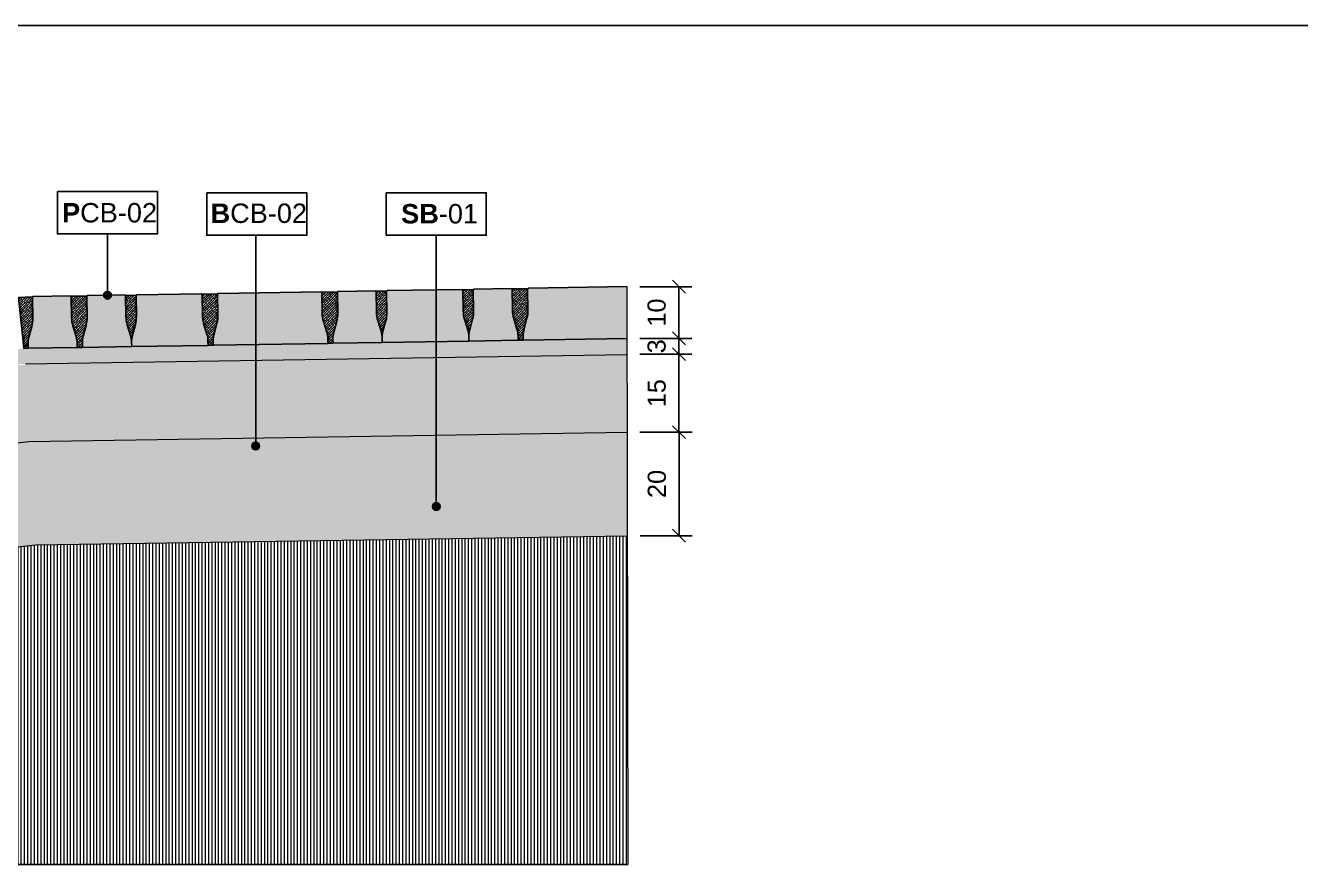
# Model space of a CAD drawing. Header units: metres. Extents: x -325 to 301, y -147 to 149.
# Drawn here: x 64.522 to 66.983, y 11.836 to 13.457 of the extents above; entities that cross this region are included whole.
import ezdxf

# ---------------------------------------------------------------- set-up
doc = ezdxf.new("R2010")
doc.units = ezdxf.units.M
doc.layers.get('Defpoints').update_dxf_attribs({"lineweight": 13})
doc.layers.add('-aux', color=50, linetype='Continuous', plot=False)
doc.layers.add('0-TX-1_25', color=7, linetype='Continuous', true_color=0x3f4f7f)
doc.layers.add('EIT_3 TR sorra', color=7, linetype='Continuous', true_color=0xd8ceb0)
doc.layers.add('03-TR-Paviment_05_Open Joint Precast Pavements', color=7, linetype='Continuous', lineweight=5, true_color=0xb3b3b3)
doc.layers.add('3-TR tot_u', color=7, linetype='Continuous', lineweight=5, true_color=0x787878)
for name, color, linetype, lineweight in [('1-CM', 7, 'Continuous', 0), ('2-L-secció', 1, 'Continuous', 0), ('3-TR Seleccionat', 44, 'Continuous', 0), ('3-TR Tot-u', 37, 'Continuous', 0)]:
    doc.layers.add(name, color=color, linetype=linetype, lineweight=lineweight)
for name, color, linetype in [('1-L- kodolé', 7, 'Continuous'), ('A-KEYPLAN_HATCH', 7, 'Continuous'), ('A_TEXT_2', 7, 'Continuous')]:
    doc.layers.add(name, color=color, linetype=linetype)
doc.styles.get("Standard").update_dxf_attribs({"font": 'arial.ttf'})
doc.dimstyles.new('ISO-25', dxfattribs={"dimtxt": 0.1, "dimasz": 0.1, "dimexe": 0.1, "dimexo": 0.1, "dimgap": 0.1, "dimtad": 1, "dimdec": 0, "dimlfac": 100, "dimzin": 9, "dimtxsty": 'Standard', "dimblk": 'OBLIQUE', "dimcen": 0.1, "dimadec": 0, "dimazin": 0, "dimtfac": 1, "dimtdec": 0, "dimtmove": 0, "dimatfit": 3, "dimldrblk": 'OBLIQUE', "dimfxl": 1, "dimarcsym": 0})
pattern_1 = [(45.38189282397937, (37.11060957388285, -57.84789120862377), (0.001765805680108106, 0.006648887745645914), [0.008532812500000061, -0.001706562500000014, 0, -0.001706562500000014])]

# ---------------------------------------------------------------- blocks, each defined once
blk = doc.blocks.new('hatch keyplan 2')
at = {"layer": 'A-KEYPLAN_HATCH'}
blk.add_lwpolyline([(0, 0.005476596624248486), (0.012874798693294, 0.005476596623793739), (0.012874798693294, -2.273736754432321e-13), (0, 0)], close=True, dxfattribs=at)
blk = doc.blocks.new('hatch keyplan')
at = {"layer": 'A-KEYPLAN_HATCH'}
blk.add_blockref('hatch keyplan 2', (1.430579833341536, 0.8521467901477053), dxfattribs=at)
blk = doc.blocks.new('SB-01')
at = {"layer": 'A-KEYPLAN_HATCH'}
blk.add_blockref('hatch keyplan', (-1.430579833341536, -0.8521467901477053), dxfattribs=at)
at = {"layer": 'A_TEXT_2', "insert": (-0.0007977307988561444, 0.004032374434375541), "char_height": 0.0025, "attachment_point": 1}
blk.add_mtext_dynamic_manual_height_columns('\\pi0.00271;{\\fArial|b1|i0|c0|p34;SB}-01', width=0.01456192034901793, gutter_width=0.015, heights=[0], dxfattribs=at)
blk = doc.blocks.new('B-CB02')
at = {"layer": 'A-KEYPLAN_HATCH'}
blk.add_blockref('hatch keyplan', (-1.430579833341536, -0.8521467901477053), dxfattribs=at)
at = {"layer": 'A_TEXT_2', "insert": (-0.0007977308478888112, 0.004087061300781514), "char_height": 0.0025, "attachment_point": 1}
blk.add_mtext_dynamic_manual_height_columns('\\pi0.00129;{\\fArial|b1|i0|c0|p34;B}CB-02', width=0.01456192034901793, gutter_width=0.015, heights=[0], dxfattribs=at)
blk = doc.blocks.new('_Oblique')
at = {"color": 0, "lineweight": -2}
blk.add_line((-0.499999999995058, -0.4999999998130015), (0.500000000028669, 0.500000000163238), dxfattribs=at)
blk = doc.blocks.new('*D1344')
at = {"layer": '0-TX-1_25', "color": 0, "lineweight": -2, "transparency": 16777216}
for p, q in [((65.70794795418672, 12.95203365219029), (65.80831814405313, 12.95203365219029)), ((65.78331814405313, 12.95203365219029), (65.78331814405313, 12.85199642118015)), ((65.75277879289675, 12.85199642118015), (65.80831814405313, 12.85199642118015))]:
    blk.add_line(p, q, dxfattribs=at)
at = {"layer": 'Defpoints', "color": 0, "transparency": 16777216}
for p in [(65.68294795418672, 12.95203365219029), (65.72777879289674, 12.85199642118015), (65.78331814405313, 12.85199642118015)]:
    blk.add_point(p, dxfattribs=at)
at = {"layer": '0-TX-1_25', "color": 0, "lineweight": -2, "transparency": 16777216, "xscale": 0.025, "yscale": 0.025, "zscale": 0.025}
for p, rotation in [((65.78331814405313, 12.95203365219029), 90), ((65.78331814405313, 12.85199642118015), 270)]:
    blk.add_blockref('_Oblique', p, dxfattribs=dict(at, rotation=rotation))
at = {"layer": '0-TX-1_25', "color": 0, "transparency": 16777216, "insert": (65.74044808948285, 12.9020150366852), "char_height": 0.035, "attachment_point": 5, "rotation": 90}
blk.add_mtext('10', dxfattribs=at)
blk = doc.blocks.new('*D1338')
at = {"layer": '0-TX-1_25', "color": 0, "lineweight": -2, "transparency": 16777216}
for p, q in [((65.7833181440525, 12.85199642118057), (65.7833181440525, 12.87699642118057)), ((65.70813244586404, 12.85199642118057), (65.8083181440525, 12.85199642118057)), ((65.7833181440525, 12.85199642118057), (65.7833181440525, 12.82159074611557)), ((65.70818919604372, 12.82159074611557), (65.8083181440525, 12.82159074611557)), ((65.7833181440525, 12.82159074611557), (65.7833181440525, 12.79659074611557))]:
    blk.add_line(p, q, dxfattribs=at)
at = {"layer": 'Defpoints', "color": 0, "transparency": 16777216}
for p in [(65.68313244586403, 12.85199642118057), (65.68318919604371, 12.82159074611557), (65.7833181440525, 12.82159074611557)]:
    blk.add_point(p, dxfattribs=at)
at = {"layer": '0-TX-1_25', "color": 0, "lineweight": -2, "transparency": 16777216, "xscale": 0.025, "yscale": 0.025, "zscale": 0.025}
for p, rotation in [((65.7833181440525, 12.85199642118057), 270), ((65.7833181440525, 12.82159074611557), 90)]:
    blk.add_blockref('_Oblique', p, dxfattribs=dict(at, rotation=rotation))
at = {"layer": '0-TX-1_25', "color": 0, "transparency": 16777216, "insert": (65.74043615223803, 12.83679358364805), "char_height": 0.035, "attachment_point": 5, "rotation": 90}
blk.add_mtext('3', dxfattribs=at)
blk = doc.blocks.new('*D1339')
at = {"layer": '0-TX-1_25', "color": 0, "lineweight": -2, "transparency": 16777216}
for p, q in [((65.70818863818677, 12.82161243239975), (65.80837433637616, 12.82161243239975)), ((65.78337433637616, 12.82161243239975), (65.78337433637616, 12.67088840943685)), ((65.70779564497498, 12.67088840943685), (65.80837433637616, 12.67088840943685))]:
    blk.add_line(p, q, dxfattribs=at)
at = {"layer": 'Defpoints', "color": 0, "transparency": 16777216}
for p in [(65.68318863818676, 12.82161243239975), (65.68279564497497, 12.67088840943685), (65.78337433637616, 12.67088840943685)]:
    blk.add_point(p, dxfattribs=at)
at = {"layer": '0-TX-1_25', "color": 0, "lineweight": -2, "transparency": 16777216, "xscale": 0.025, "yscale": 0.025, "zscale": 0.025}
for p, rotation in [((65.78337433637616, 12.82161243239975), 90), ((65.78337433637616, 12.67088840943685), 270)]:
    blk.add_blockref('_Oblique', p, dxfattribs=dict(at, rotation=rotation))
at = {"layer": '0-TX-1_25', "color": 0, "transparency": 16777216, "insert": (65.74050428180588, 12.74625042091828), "char_height": 0.035, "attachment_point": 5, "rotation": 90}
blk.add_mtext('15', dxfattribs=at)
blk = doc.blocks.new('*D1340')
at = {"layer": '0-TX-1_25', "color": 0, "lineweight": -2, "transparency": 16777216}
for p, q in [((65.70834640695314, 12.67089693577308), (65.80874425224955, 12.67089693577308)), ((65.78374425224955, 12.67089693577308), (65.78374425224955, 12.47087735977199)), ((65.70862989306058, 12.47087735977199), (65.80874425224955, 12.47087735977199))]:
    blk.add_line(p, q, dxfattribs=at)
at = {"layer": 'Defpoints', "color": 0, "transparency": 16777216}
for p in [(65.68334640695313, 12.67089693577308), (65.68362989306057, 12.47087735977199), (65.78374425224955, 12.47087735977199)]:
    blk.add_point(p, dxfattribs=at)
at = {"layer": '0-TX-1_25', "color": 0, "lineweight": -2, "transparency": 16777216, "xscale": 0.025, "yscale": 0.025, "zscale": 0.025}
for p, rotation in [((65.78374425224955, 12.67089693577308), 90), ((65.78374425224955, 12.47087735977199), 270)]:
    blk.add_blockref('_Oblique', p, dxfattribs=dict(at, rotation=rotation))
at = {"layer": '0-TX-1_25', "color": 0, "transparency": 16777216, "insert": (65.74087419767928, 12.57088714777252), "char_height": 0.035, "attachment_point": 5, "rotation": 90}
blk.add_mtext('20', dxfattribs=at)
blk = doc.blocks.new('POINT')
at = {"layer": '0-TX-1_25'}
h = blk.add_hatch(dxfattribs=at)
h.set_pattern_fill('ANGLE', color=256)
h.set_pattern_definition([(0, (-83.74681484067048, -12.72584030761209), (0, 6.985), [5.08, -1.905]), (90, (-83.74681484067048, -12.72584030761209), (-6.985, 4.277078946022131e-16), [5.08, -1.905])])
edge = h.paths.add_edge_path()
edge.add_arc((0, 0), 0.0075, 0, 360)
h = blk.add_hatch(color=256, dxfattribs=at)
h.dxf.hatch_style = 1
edge = h.paths.add_edge_path()
edge.add_arc((0, 0), 0.0075, 0, 360)
blk.add_circle((0, 0), 0.0075, dxfattribs=at)
blk = doc.blocks.new('PCB03')
at = {"layer": 'A-KEYPLAN_HATCH'}
blk.add_blockref('hatch keyplan', (-1.42957983326266, -0.8521467901535917), dxfattribs=at)
at = {"layer": 'A_TEXT_2', "insert": (0.0002022692309803231, 0.0039881901570753), "char_height": 0.0025, "attachment_point": 1}
blk.add_mtext_dynamic_manual_height_columns('\\pi0.00139;{\\fArial|b1|i0|c0|p34;P}CB-02', width=0.01456192034901793, gutter_width=0.015, heights=[0], dxfattribs=at)

msp = doc.modelspace()

# ---------------------------------------------------------------- hatches: boundary and pattern name
at = {"layer": '03-TR-Paviment_05_Open Joint Precast Pavements'}
h = msp.add_hatch(color=256, dxfattribs=at)
h.dxf.hatch_style = 1
h.paths.add_polyline_path([(65.6830896229657, 12.85207627026888), (65.68294787765524, 12.95208765056585), (65.4920109040416, 12.94892368232062), (65.49202488959435, 12.94807972005361), (65.49122779383104, 12.94806651483975), (65.49190917607228, 12.90694687884423, -0.06992250648108171), (65.48995702247801, 12.89116212580277), (65.48435482587317, 12.8703267128277, 0.0699224978960076), (65.48270080230944, 12.8569525859698), (65.48283659347258, 12.8487579275531)])
h = msp.add_hatch(color=256, dxfattribs=at)
h.dxf.hatch_style = 1
edge = h.paths.add_edge_path()
edge.add_line((64.52682555661518, 12.8329161210631), (64.52668976455068, 12.84111077766299))
edge.add_arc((64.57510067459737, 12.84191298406093), 0.04841755618216403, 164.9503295750048, 180.9493487013945, ccw=False)
edge.add_line((64.52834378782204, 12.85448490856485), (64.53394598663839, 12.87532032309813))
edge.add_arc((64.47876139425377, 12.8901582799523), 0.05714459029744423, 344.9503266889215, 360.9493458152055)
edge.add_line((64.53589814052913, 12.89110507735813), (64.53521675747008, 12.93222470649507))
edge.add_line((64.53521675747008, 12.93222470649507), (64.53601385409515, 12.93223791591474))
edge.add_line((64.53601385409515, 12.93223791591474), (64.53599986809998, 12.93308187677727))
edge.add_line((64.53599986809998, 12.93308187677727), (64.60928760215054, 12.93429630850164))
edge.add_line((64.60928760215054, 12.93429630850164), (64.6093015853753, 12.93345234619604))
edge.add_line((64.6093015853753, 12.93345234619604), (64.6100986814885, 12.93346555840157))
edge.add_line((64.6100986814885, 12.93346555840157), (64.61078006412825, 12.89234592646333))
edge.add_arc((64.66791680870075, 12.89329272664023), 0.05714458864073164, 180.9493486215146, 196.9483677478008)
edge.add_line((64.61325413302204, 12.87663451849643), (64.61954358295694, 12.85599615423135))
edge.add_arc((64.57322890457093, 12.84188196748327), 0.0484175557164894, 0.9493415808270811, 16.948360707218114, ccw=False)
edge.add_line((64.6216398142517, 12.84268416785712), (64.6217756057966, 12.8344895145087))
edge.add_line((64.6217756057966, 12.8344895145087), (64.52682555661518, 12.8329161210631))
h = msp.add_hatch(color=256, dxfattribs=at)
h.dxf.hatch_style = 1
edge = h.paths.add_edge_path()
edge.add_line((64.72672428348537, 12.83622859271901), (64.7265884919096, 12.8444232479298))
edge.add_arc((64.67817757829187, 12.84362104298546), 0.04841755972863569, 0.949346911479638, 16.94836603786898)
edge.add_line((64.72449225920262, 12.85773523521211), (64.71820281026065, 12.87837359576782))
edge.add_arc((64.77286548950504, 12.89503180277956), 0.05714459172153585, 180.9493464935894, 196.94836561987, ccw=False)
edge.add_line((64.71572874181699, 12.89408500467364), (64.71504735781905, 12.93520463426073))
edge.add_line((64.71504735781905, 12.93520463426073), (64.71425026257532, 12.93519142579541))
edge.add_line((64.71425026257532, 12.93519142579541), (64.71423627706118, 12.93603538573445))
edge.add_line((64.71423627706118, 12.93603538573445), (64.6409485444074, 12.93482095403322))
edge.add_line((64.6409485444074, 12.93482095403322), (64.64096252947908, 12.93397699268969))
edge.add_line((64.64096252947908, 12.93397699268969), (64.64016543372348, 12.93396378701022))
edge.add_line((64.64016543372348, 12.93396378701022), (64.64084681636322, 12.89284415507199))
edge.add_arc((64.58371007530617, 12.89189735679419), 0.05714458509429603, -15.04967235024128, 0.9493467760427166, ccw=False)
edge.add_line((64.63889466291494, 12.87705940221649), (64.63329246510693, 12.85622398304267))
edge.add_arc((64.68004935001656, 12.84365205708365), 0.04841755475828005, 164.9503273388793, 180.949346465265)
edge.add_line((64.63163844136226, 12.84284985259868), (64.63177423383836, 12.83465519926571))
edge.add_line((64.63177423383836, 12.83465519926571), (64.72672428348537, 12.83622859271901))
h = msp.add_hatch(color=256, dxfattribs=at)
h.dxf.hatch_style = 1
edge = h.paths.add_edge_path()
edge.add_line((64.72672428346223, 12.8362285941158), (64.7265884919096, 12.8444232479298))
edge.add_arc((64.7749993991714, 12.84522545050185), 0.04841755333428439, 164.9503251027881, 180.9493442291817, ccw=False)
edge.add_line((64.72824251612758, 12.8577973779159), (64.733844713524, 12.87863279382284))
edge.add_arc((64.67866011720247, 12.89347074610649), 0.05714459291255566, 344.9503321392896, 360.9493512655757)
edge.add_line((64.73579686600252, 12.89441754899089), (64.73511548201998, 12.93553717764682))
edge.add_line((64.73511548201998, 12.93553717764682), (64.73591258004957, 12.93555038662402))
edge.add_line((64.73591258004957, 12.93555038662402), (64.73589859451225, 12.93639434795984))
edge.add_line((64.73589859451225, 12.93639434795984), (64.86170719450587, 12.9384790925726))
edge.add_line((64.86170719450587, 12.9384790925726), (64.86172117821164, 12.93763512934352))
edge.add_line((64.86172117821164, 12.93763512934352), (64.862518274775, 12.93764834248796))
edge.add_line((64.862518274775, 12.93764834248796), (64.86319965787266, 12.89652871102302))
edge.add_arc((64.92033640265038, 12.89747551286037), 0.0571445888734337, 180.949350282725, 196.94836940901)
edge.add_line((64.86567372723205, 12.88081730306387), (64.87196317577785, 12.86017893831004))
edge.add_arc((64.82564849869306, 12.84606474329846), 0.04841755688067766, 0.9493513837476257, 16.948370510135987, ccw=False)
edge.add_line((64.8740594094006, 12.84686695197437), (64.87419520048762, 12.83867229815264))
edge.add_line((64.87419520048762, 12.83867229815264), (64.72672428346223, 12.8362285941158))
h = msp.add_hatch(color=256, dxfattribs=at)
h.dxf.hatch_style = 1
edge = h.paths.add_edge_path()
edge.add_line((65.10547106795984, 12.84250471486275), (65.10533527733841, 12.85069936869218))
edge.add_arc((65.05692436538112, 12.84989716354248), 0.04841755807182702, 0.9493471870047898, 16.94836631338931)
edge.add_line((65.10323904463915, 12.86401135550888), (65.09694959475055, 12.88464971698037))
edge.add_arc((65.15161227538725, 12.90130792590497), 0.05714459361098849, 180.9493479212553, 196.9483670475384, ccw=False)
edge.add_line((65.0944755258336, 12.90036112634403), (65.09379414277456, 12.94148075548099))
edge.add_line((65.09379414277456, 12.94148075548099), (65.09299704706524, 12.94146754700796))
edge.add_line((65.09299704706524, 12.94146754700796), (65.09298306201669, 12.94231150695471))
edge.add_line((65.09298306201669, 12.94231150695471), (64.89343900718498, 12.93900491341164))
edge.add_line((64.89343900718498, 12.93900491341164), (64.89345299225668, 12.9381609520681))
edge.add_line((64.89345299225668, 12.9381609520681), (64.89265589602006, 12.93814774731213))
edge.add_line((64.89265589602006, 12.93814774731213), (64.8933372795833, 12.8970281158549))
edge.add_arc((64.836200532436, 12.89608131323076), 0.05714459125573326, -15.049668094164588, 0.9493510321177041, ccw=False)
edge.add_line((64.89138512709707, 12.88124336115245), (64.88578292928904, 12.86040794197861))
edge.add_arc((64.93253981253818, 12.847836016225), 0.04841755310141733, 164.950327063394, 180.9493461897868)
edge.add_line((64.88412890553666, 12.84703381200024), (64.88426469708156, 12.83883915865183))
edge.add_line((64.88426469708156, 12.83883915865183), (65.10547106795984, 12.84250471486275))
h = msp.add_hatch(color=256, dxfattribs=at)
h.dxf.hatch_style = 1
edge = h.paths.add_edge_path()
edge.add_line((65.21041974516758, 12.84424379399654), (65.21028395501949, 12.8524384473681))
edge.add_arc((65.16187303787562, 12.85163624117401), 0.04841756327499749, 0.9493483210533291, 16.94836744744155)
edge.add_line((65.20818772183148, 12.86575043557388), (65.20189827147729, 12.88638879703763))
edge.add_arc((65.25656094602378, 12.90304700161589), 0.05714458651829459, 180.9493455327391, 196.9483646590205, ccw=False)
edge.add_line((65.19942420352238, 12.90210020455436), (65.1987428199977, 12.94321983368359))
edge.add_line((65.1987428199977, 12.94321983368359), (65.19794572427297, 12.94320662614173))
edge.add_line((65.19794572427297, 12.94320662614173), (65.19793174015561, 12.94405058610393))
edge.add_line((65.19793174015561, 12.94405058610393), (65.12464400657835, 12.94283615392168))
edge.add_line((65.12464400657835, 12.94283615392168), (65.12465799166547, 12.94199219164695))
edge.add_line((65.12465799166547, 12.94199219164695), (65.12386089494782, 12.94197898781444))
edge.add_line((65.12386089494782, 12.94197898781444), (65.12454227899208, 12.90085935543374))
edge.add_arc((65.06740553488987, 12.89991255498282), 0.05714458817504225, -15.049670222249915, 0.9493489040336272, ccw=False)
edge.add_line((65.1225901260248, 12.88507460165476), (65.11698792821679, 12.86423918248095))
edge.add_arc((65.16374480980565, 12.85166725693272), 0.04841755144475227, 164.9503267879454, 180.949345914332)
edge.add_line((65.1153339044567, 12.85086505296815), (65.1154696969328, 12.84267039963518))
edge.add_line((65.1154696969328, 12.84267039963518), (65.21041974516758, 12.84424379399654))
h = msp.add_hatch(color=256, dxfattribs=at)
h.dxf.hatch_style = 1
edge = h.paths.add_edge_path()
edge.add_line((65.37788791642956, 12.84701886658533), (65.37775212441132, 12.85521352039163))
edge.add_arc((65.32934121120437, 12.8544113187682), 0.04841755926289079, 0.9493429902133367, 16.94836211659896)
edge.add_line((65.37565589263556, 12.86852550768935), (65.36936644274695, 12.88916386916084))
edge.add_arc((65.42402912199114, 12.90582207617251), 0.05714459172132276, 180.9493464935717, 196.9483656198532, ccw=False)
edge.add_line((65.3668923743033, 12.90487527806661), (65.36621099077865, 12.94599490719585))
edge.add_line((65.36621099077865, 12.94599490719585), (65.36541389506164, 12.94598169918842))
edge.add_line((65.36541389506164, 12.94598169918842), (65.36539991001307, 12.94682565913517))
edge.add_line((65.36539991001307, 12.94682565913517), (65.21959405574432, 12.94440954829848))
edge.add_line((65.21959405574432, 12.94440954829848), (65.21960804177037, 12.94356558557356))
edge.add_line((65.21960804177037, 12.94356558557356), (65.21881094551831, 12.94355238174877))
edge.add_line((65.21881094551831, 12.94355238174877), (65.21949232909697, 12.90243274936036))
edge.add_arc((65.1623555844743, 12.90148595221473), 0.05714458864066553, -15.049673544475127, 0.9493455818072221, ccw=False)
edge.add_line((65.21754017519852, 12.88664799556596), (65.2119379778638, 12.86581257593425))
edge.add_arc((65.25869486111301, 12.85324065018068), 0.04841755310147488, 164.9503270634645, 180.9493461898529)
edge.add_line((65.21028395411143, 12.85243844595586), (65.21041974516758, 12.84424379399654))
edge.add_line((65.21041974516758, 12.84424379399654), (65.37788791642956, 12.84701886658533))
h = msp.add_hatch(color=256, dxfattribs=at)
h.dxf.hatch_style = 1
edge = h.paths.add_edge_path()
edge.add_line((65.47283796666561, 12.84859225259679), (65.47270217510527, 12.85678690687639))
edge.add_arc((65.4242912594165, 12.85598469881661), 0.04841756185100259, 0.9493505570707903, 16.94836968345636)
edge.add_line((65.4706059414594, 12.87009889460885), (65.46431649204412, 12.89073725562248))
edge.add_arc((65.51897916824319, 12.90739546046103), 0.05714458817497724, 180.9493452993651, 196.9483644256477, ccw=False)
edge.add_line((65.46184242408148, 12.90644866360478), (65.46116104054138, 12.9475682936652))
edge.add_line((65.46116104054138, 12.9475682936652), (65.46036394480893, 12.94755508658898))
edge.add_line((65.46036394480893, 12.94755508658898), (65.46034996024142, 12.94839904561223))
edge.add_line((65.46034996024142, 12.94839904561223), (65.38706222712973, 12.94718461343771))
edge.add_line((65.38706222712973, 12.94718461343771), (65.38707621220145, 12.94634065209416))
edge.add_line((65.38707621220145, 12.94634065209416), (65.38627911598023, 12.946327446407))
edge.add_line((65.38627911598023, 12.946327446407), (65.38696049859686, 12.90520781586553))
edge.add_arc((65.32982374953656, 12.9042610146339), 0.05714459314539301, -15.049669521947692, 0.9493496043348841, ccw=False)
edge.add_line((65.38500834565272, 12.88942306068976), (65.379406147837, 12.86858764198155))
edge.add_arc((65.42616303481776, 12.85601571913805), 0.04841755594941097, 164.9503315356252, 180.9493506620142)
edge.add_line((65.37775212503125, 12.85521351108738), (65.37788791656071, 12.84701885867017))
edge.add_line((65.37788791656071, 12.84701885867017), (65.47283796666561, 12.84859225259679))
at = {"layer": '3-TR Seleccionat'}
h = msp.add_hatch(dxfattribs=at)
h.set_pattern_fill('ANSI31', color=256, scale=0.002, angle=225, style=0)
h.set_pattern_definition([(270, (62.53246954873521, 12.10310191817162), (0.00635, -1.734723475976807e-18), [])])
h.paths.add_polyline_path([(63.12078261718768, 12.29322661401497), (62.89803323125398, 12.29387672906408), (62.68563342252035, 12.29812472080208), (62.68408354137406, 11.83561845782838), (65.68453032717508, 11.835557162132), (65.68644223238796, 12.4709208975463), (64.54080128822073, 12.45318525078778)])
at = {"layer": '3-TR Tot-u'}
h = msp.add_hatch(dxfattribs=at)
h.set_pattern_fill('EARTH', color=256, scale=0.005, angle=-80.8247561036608, style=0)
h.set_pattern_definition([(279.1752438963392, (62.53246954873521, 12.10310191817162), (0.03640645211205976, -0.02628108149624554), [0.03175, -0.03175]), (279.1752438963392, (62.54422346128676, 12.10500042516209), (0.03640645211205976, -0.02628108149624554), [0.03175, -0.03175]), (279.1752438963392, (62.55597737383832, 12.10689893215256), (0.03640645211205976, -0.02628108149624554), [0.03175, -0.03175]), (9.175243896339197, (62.56052818035234, 12.10361379696552), (0.02628108149624554, 0.03640645211205976), [0.03175, -0.03175]), (9.175243896339197, (62.56242668734279, 12.09185988441397), (0.02628108149624554, 0.03640645211205976), [0.03175, -0.03175]), (9.175243896339197, (62.56432519433326, 12.08010597186241), (0.02628108149624554, 0.03640645211205976), [0.03175, -0.03175])])
h.paths.add_polyline_path([(63.34698201389156, 12.51997184570685), (63.39156272678045, 12.32372876027488), (64.54080128822073, 12.45318525078778), (65.68362989306054, 12.47087735977198), (65.68264331428499, 12.67088605120818), (64.52802979720941, 12.65301150021057)])
h.paths.add_polyline_path([(62.89803323125381, 12.29387672906408), (62.94763857789578, 12.49292238404934), (62.68642582814035, 12.49814520175152), (62.68573831947734, 12.29812262286513)])
at = {"layer": '3-TR tot_u'}
h = msp.add_hatch(dxfattribs=at)
h.set_pattern_fill('AR-CONC', color=256, scale=9e-05, angle=90.26641431039367)
h.set_pattern_definition([(140.2664143103937, (-20.10722553185281, -10.16437545636), (0.001358261347982061, 0.01640311316296629), [0.0017145, -0.0188595]), (85.26641431039367, (-20.10722553185281, -10.16437545636), (-0.01718018148039424, -0.003251827319955159), [0.0013716, -0.0150876525753]), (190.7178590103937, (-20.10711234371328, -10.16300853465203), (-0.01582191943130427, 0.01315128580300938), [0.001457100792, -0.016028122014]), (136.4506143103937, (-20.11179748242796, -10.1643967152005), (0.003670327151181657, 0.02441444385953116), [0.00257175, -0.02828925]), (186.9019719203937, (-20.1114916242831, -10.16236218003032), (-0.02236745963156911, 0.02126259792724011), [0.0021856520826, -0.0240422047344]), (81.45056548039366, (-20.11179748242796, -10.1643967152005), (-0.02236745963047776, 0.02126259792845786), [0.0020573970363, -0.0226313758728]), (111.2664143103937, (-20.11066512420442, -10.1621054252028), (0.009140320580882877, 0.01368794375791834), [0.0017145, -0.0188595]), (56.2664143103937, (-20.11066512420442, -10.1621054252028), (-0.01660260073058194, 0.005485043237329697), [0.0013716, -0.0150876]), (161.7178593103937, (-20.10990343081809, -10.16096476322347), (-0.007462280235117282, 0.01917298696442482), [0.001457100791999999, -0.01602809438399998]), (127.7664143103937, (-20.10722553185281, -10.16437545636), (-0.007611163754578943, 0.0002425866008496274), [0, -0.01490472, 0, -0.0153162, 0, -0.01514475]), (97.76641431039367, (-20.10722553185281, -10.16437545636), (-0.009044117031634472, 0.005971780936707849), [0, -0.00873252, 0, -0.01456182, 0, -0.005772150000000001]), (57.76641431039366, (-20.10720182824565, -10.16947318125131), (0.0004588392826058817, 0.01220541901602734), [0, -0.005715, 0, -0.0178308, 0, -0.0236601]), (47.76641431039366, (-20.1071911988254, -10.17175915653889), (-0.002350348719380294, 0.0133208416991804), [0, -0.0074295, 0, -0.01184148, 0, -0.0168021])])
h.paths.add_polyline_path([(64.52169996514903, 12.80324714824848), (65.68313379237253, 12.8209116177739), (65.6830896229657, 12.85207627026888), (64.51834367731547, 12.83303517880477), (63.31053292221978, 12.69700443126633), (63.31363103246417, 12.6671636843182)])
h = msp.add_hatch(dxfattribs=at)
h.set_pattern_fill('AR-CONC', color=256, scale=0.0002, angle=90.26641431039367)
h.set_pattern_definition([(140.2664143103937, (-20, 0), (0.003018358551071247, 0.03645136258436954), [0.00381, -0.04191]), (85.26641431039367, (-20, 0), (-0.03817818106754276, -0.007226282933233686), [0.003048, -0.033528116834]), (190.7178590103937, (-19.99974847080105, 0.00303760379549535), (-0.03515982095845395, 0.02922507956224307), [0.00323800176, -0.03561804892000001]), (136.4506143103937, (-20.01015989016702, -4.724186777635338e-05), (0.00815628255818146, 0.05425431968784703), [0.005715, -0.062865]), (186.9019719203937, (-20.00948020540066, 0.004473947399305163), (-0.04970546584793135, 0.04725021761608914), [0.004857004628, -0.053427121632]), (81.45056548039366, (-20.01015989016702, -4.724186777635338e-05), (-0.04970546584550613, 0.04725021761879526), [0.004571993414, -0.050291946384]), (111.2664143103937, (-20.00764353855915, 0.005044513682678211), (0.02031182351307306, 0.03041765279537408), [0.00381, -0.04191]), (56.2664143103937, (-20.00764353855915, 0.005044513682678211), (-0.03689466829018208, 0.01218898497184377), [0.003048, -0.033528]), (161.7178593103937, (-20.00595088658951, 0.00757931808118802), (-0.01658284496692729, 0.04260663769872181), [0.003238001759999999, -0.03561798751999998]), (127.7664143103937, (-20, 0), (-0.01691369723239765, 0.0005390813352213942), [0, -0.0331216, 0, -0.034036, 0, -0.033655]), (97.76641431039367, (-20, 0), (-0.02009803784807661, 0.01327062430379522), [0, -0.0194056, 0, -0.0323596, 0, -0.012827]), (57.76641431039366, (-19.99994732531743, -0.01132827753622836), (0.001019642850235293, 0.02712315336894964), [0, -0.0127, 0, -0.039624, 0, -0.052578]), (47.76641431039366, (-19.99992370438354, -0.01640822261973884), (-0.005222997154178432, 0.02960187044262312), [0, -0.01651, 0, -0.0263144, 0, -0.037338])])
h.paths.add_polyline_path([(64.52802979720941, 12.65301150021057), (65.6833464069531, 12.67089693577308), (65.68313379237253, 12.8209116177739), (64.5330721862555, 12.80288120111778), (63.3135464792249, 12.66715415978084), (63.34698201389156, 12.51997184570685)])
at = {"layer": 'EIT_3 TR sorra'}
h = msp.add_hatch(dxfattribs=at)
h.set_pattern_fill('ANSI36', color=256, scale=0.00107500000000001, angle=0.381892823979389, style=0, double=1)
h.set_pattern_definition(pattern_1)
edge = h.paths.add_edge_path()
edge.add_line((64.52682561460337, 12.83291262163328), (64.5188355607666, 12.83288822000735))
edge.add_line((64.5188355607666, 12.83288822000735), (64.51698531403464, 12.84611688476898))
edge.add_line((64.51698531403464, 12.84611688476898), (64.508190482233, 12.93082799757832))
edge.add_line((64.508190482233, 12.93082799757832), (64.53521675653886, 12.93222470647965))
edge.add_line((64.53521675653886, 12.93222470647965), (64.53589819760157, 12.89110157698169))
edge.add_arc((64.47876145628442, 12.89015478035666), 0.05714458532697784, -15.049674011498894, 0.9493451148114218, ccw=False)
edge.add_line((64.53394604368766, 12.8753168241185), (64.52834384587193, 12.85448140541026))
edge.add_arc((64.57510072414044, 12.8419094802726), 0.04841754813167553, 164.9503262369045, 180.9493453631189)
edge.add_line((64.5266898220964, 12.84110727682866), (64.52682561460337, 12.83291262163328))
edge.add_line((64.52682561460337, 12.83291262163328), (64.5188355607666, 12.83288822000735))
h = msp.add_hatch(dxfattribs=at)
h.set_pattern_fill('ANSI36', color=256, scale=0.00107500000000001, angle=0.381892823979389, style=0, double=1)
h.set_pattern_definition(pattern_1)
edge = h.paths.add_edge_path()
edge.add_line((64.63177429275001, 12.83465170031691), (64.62177566751726, 12.83448601467502))
edge.add_line((64.62177566751726, 12.83448601467502), (64.62163987456015, 12.84268066893148))
edge.add_arc((64.57322896467323, 12.84187846689707), 0.04841755595011644, 0.9493435415811429, 16.94836266769463)
edge.add_line((64.61954364279978, 12.85599265529799), (64.61325419426942, 12.87663101912063))
edge.add_arc((64.66791687186111, 12.89328922587214), 0.05714459006475792, 180.9493467270987, 196.9483658533203, ccw=False)
edge.add_line((64.61078012583347, 12.8923424275608), (64.61009868427436, 12.93346555891345))
edge.add_line((64.61009868427436, 12.93346555891345), (64.64016543512798, 12.93396378656776))
edge.add_line((64.64016543512798, 12.93396378656776), (64.64084687575594, 12.89284065519971))
edge.add_arc((64.5837101264355, 12.89189385562069), 0.05714459337810577, -15.04967118304728, 0.9493479432617846, ccw=False)
edge.add_line((64.63889472234622, 12.87705590001623), (64.63329252449961, 12.85622048317041))
edge.add_arc((64.68004940442859, 12.8436485578274), 0.0484175497885116, 164.9503265124424, 180.9493456386544)
edge.add_line((64.6316385007318, 12.84284635412319), (64.63177429275001, 12.83465170031691))
edge.add_line((64.63177429275001, 12.83465170031691), (64.62177566751726, 12.83448601467502))
h = msp.add_hatch(dxfattribs=at)
h.set_pattern_fill('ANSI36', color=256, scale=0.00107500000000001, angle=0.381892823979389, style=0, double=1)
h.set_pattern_definition(pattern_1)
edge = h.paths.add_edge_path()
edge.add_line((64.72672434279319, 12.8362250979683), (64.72658855031708, 12.84441975130131))
edge.add_arc((64.67817764395629, 12.84361755051665), 0.04841755240376895, 0.9493421320066096, 16.9483612581166)
edge.add_line((64.72449231903775, 12.85773173674435), (64.71820287002635, 12.87837010149045))
edge.add_arc((64.77286554761811, 12.89502830824191), 0.05714459006481294, 180.9493467270372, 196.948365853257, ccw=False)
edge.add_line((64.71572880159042, 12.89408150993063), (64.71504736106279, 12.93520463524593))
edge.add_line((64.71504736106279, 12.93520463524593), (64.73511548575249, 12.93553717724294))
edge.add_line((64.73511548575249, 12.93553717724294), (64.73579692439456, 12.89441405329357))
edge.add_arc((64.67866017533437, 12.89346725206183), 0.05714459314528122, -15.049669521859926, 0.9493496044506742, ccw=False)
edge.add_line((64.73384477145045, 12.8786292981178), (64.72824257316914, 12.85779387940187))
edge.add_arc((64.77499944832215, 12.84522195633529), 0.04841754458526291, 164.9503276463926, 180.9493467726044)
edge.add_line((64.72658854984377, 12.84441975175918), (64.72672434233527, 12.83622509749499))
h = msp.add_hatch(dxfattribs=at)
h.set_pattern_fill('ANSI36', color=256, scale=0.00107500000000001, angle=0.381892823979389, style=0, double=1)
h.set_pattern_definition(pattern_1)
edge = h.paths.add_edge_path()
edge.add_line((64.88419388587451, 12.83883449418086), (64.87419525968741, 12.83866880992032))
edge.add_line((64.87419525968741, 12.83866880992032), (64.87405946768466, 12.84686346279541))
edge.add_arc((64.82564856070772, 12.84606125702946), 0.04841755310237079, 0.9493480138136277, 16.94836713992447)
edge.add_line((64.87196323500852, 12.86017544821533), (64.86567378550836, 12.88081381435049))
edge.add_arc((64.92033646031531, 12.89747201727602), 0.05714458628565064, 180.9493438715384, 196.948362997758, ccw=False)
edge.add_line((64.86319971801908, 12.89652522187493), (64.86251827662969, 12.93764834298442))
edge.add_line((64.86251827662969, 12.93764834298442), (64.8925850270177, 12.93814657063102))
edge.add_line((64.8925850270177, 12.93814657063102), (64.89326646793378, 12.89702344997944))
edge.add_arc((64.83612972165842, 12.89607665257358), 0.05714459029744424, -15.049673311080312, 0.9493458152339826, ccw=False)
edge.add_line((64.89131431404304, 12.88123869571941), (64.88571211715852, 12.86040327702664))
edge.add_arc((64.93246899688206, 12.84783135002316), 0.04841755002127838, 164.9503245517629, 180.9493436779776)
edge.add_line((64.88405809292509, 12.84702914797173), (64.88419388587451, 12.83883449418086))
edge.add_line((64.88419388587451, 12.83883449418086), (64.87419525968741, 12.83866880992032))
h = msp.add_hatch(dxfattribs=at)
h.set_pattern_fill('ANSI36', color=256, scale=0.00107500000000001, angle=0.381892823979389, style=0, double=1)
h.set_pattern_definition(pattern_1)
edge = h.paths.add_edge_path()
edge.add_line((65.1154697539589, 12.84266690205232), (65.10547112871073, 12.84250121734162))
edge.add_line((65.10547112871073, 12.84250121734162), (65.10533533576906, 12.85069587066687))
edge.add_arc((65.05692442754238, 12.84989366842708), 0.04841755429350711, 0.9493438171317254, 16.94836294324163)
edge.add_line((65.1032391040164, 12.86400785656782), (65.09694965452397, 12.88464622223739))
edge.add_arc((65.15161232907063, 12.90130442681562), 0.05714458651845099, 180.9493455327294, 196.9483646589485, ccw=False)
edge.add_line((65.09447558656908, 12.9003576297541), (65.09379414556042, 12.94148075599288))
edge.add_line((65.09379414556042, 12.94148075599288), (65.12386089687966, 12.94197898365493))
edge.add_line((65.12386089687966, 12.94197898365493), (65.1245423364838, 12.90085585785861))
edge.add_arc((65.06740558907634, 12.89990905688718), 0.05714459148845851, -15.049669755367688, 0.9493493709429117, ccw=False)
edge.add_line((65.12259018353195, 12.88507110314845), (65.11698798616638, 12.86423568537913))
edge.add_arc((65.16374486277448, 12.85166376044687), 0.04841754647488328, 164.9503259614327, 180.9493450876476)
edge.add_line((65.11533396238315, 12.85086155726313), (65.1154697539589, 12.84266690205232))
edge.add_line((65.1154697539589, 12.84266690205232), (65.10547112871073, 12.84250121734162))
h = msp.add_hatch(dxfattribs=at)
h.set_pattern_fill('ANSI36', color=256, scale=0.00107500000000001, angle=0.381892823979389, style=0, double=1)
h.set_pattern_definition(pattern_1)
edge = h.paths.add_edge_path()
edge.add_line((65.21041980638408, 12.84424029648313), (65.2102840129768, 12.85243494980066))
edge.add_arc((65.1618731026791, 12.85163274444539), 0.0484175564158747, 0.9493474627843745, 16.94836658889478)
edge.add_line((65.20818778028523, 12.86574693615177), (65.20189833173171, 12.88638530137118))
edge.add_arc((65.25656100845153, 12.90304350290423), 0.05714458770951593, 180.9493419769168, 196.9483611031387, ccw=False)
edge.add_line((65.19942426470031, 12.90209670936891), (65.19874282371478, 12.94321983421091))
edge.add_line((65.19874282371478, 12.94321983421091), (65.21881094699225, 12.94355237711596))
edge.add_line((65.21881094699225, 12.94355237711596), (65.21949238705429, 12.90242925179292))
edge.add_arc((65.16235564243176, 12.90148245464734), 0.05714458864052271, -15.049673544545215, 0.9493455817649874, ccw=False)
edge.add_line((65.21754023315583, 12.88664449799854), (65.21193803624814, 12.86580908070254))
edge.add_arc((65.2586949157664, 12.85323715203867), 0.04841755025416078, 164.9503225912225, 180.949341717433)
edge.add_line((65.21028401154912, 12.8524349516399), (65.21041980501043, 12.84424029506316))
h = msp.add_hatch(dxfattribs=at)
h.set_pattern_fill('ANSI36', color=256, scale=0.00107500000000001, angle=0.381892823979389, style=0, double=1)
h.set_pattern_definition(pattern_1)
edge = h.paths.add_edge_path()
edge.add_line((65.3778879757605, 12.84701537043784), (65.37775218422331, 12.85521002332065))
edge.add_arc((65.32934127413088, 12.85440781962593), 0.04841755618311433, 0.9493455020385287, 16.94836462814974)
edge.add_line((65.37565595199737, 12.86852200967949), (65.36936650345156, 12.88916037443328))
edge.add_arc((65.42402918243585, 12.90581858309767), 0.05714459195449227, 180.9493481547207, 196.9483672809381, ccw=False)
edge.add_line((65.36689243454232, 12.90487178333137), (65.36621099449188, 12.94599490795598))
edge.add_line((65.36621099449188, 12.94599490795598), (65.38627911824265, 12.94632745040315))
edge.add_line((65.38627911824265, 12.94632745040315), (65.3869605582931, 12.90520432577852))
edge.add_arc((65.32982380897273, 12.90425752619946), 0.05714459337803544, -15.049671183005273, 0.9493479433057246, ccw=False)
edge.add_line((65.3850084048834, 12.88941957059506), (65.37940620705223, 12.86858415281801))
edge.add_arc((65.42616308013416, 12.856012226636), 0.0484175433941636, 164.9503234497666, 180.9493425759776)
edge.add_line((65.37775218278796, 12.85521002562549), (65.37788797484474, 12.84701536949123))
h = msp.add_hatch(dxfattribs=at)
h.set_pattern_fill('ANSI36', color=256, scale=0.00107500000000001, angle=0.381892823979389, style=0, double=1)
h.set_pattern_definition(pattern_1)
edge = h.paths.add_edge_path()
edge.add_line((65.48283665155603, 12.84875445047966), (65.47283802584997, 12.84858876529566))
edge.add_line((65.47283802584997, 12.84858876529566), (65.47270223382404, 12.85678341956755))
edge.add_arc((65.42429132705252, 12.85598121546207), 0.04841755286946952, 0.94934605315661, 16.9483651792654)
edge.add_line((65.47060600161352, 12.87009540499517), (65.4643165535333, 12.89073376975669))
edge.add_arc((65.518979226167, 12.90739197572729), 0.05714458509447008, 180.949347427264, 196.9483665534804, ccw=False)
edge.add_line((65.46184248512054, 12.90644517680009), (65.4611610442546, 12.94756829442532))
edge.add_line((65.4611610442546, 12.94756829442532), (65.49122779465036, 12.94806652160634))
edge.add_line((65.49122779465036, 12.94806652160634), (65.49190923456965, 12.90694340489688))
edge.add_arc((65.43477248690193, 12.90599660557801), 0.0571445917212999, -15.049671416399406, 0.94934770991199, ccw=False)
edge.add_line((65.48995708115224, 12.891158650179), (65.48435488284002, 12.87032323332545))
edge.add_arc((65.53111176317968, 12.85775131130331), 0.04841754932281964, 164.9503304336574, 180.9493495598684)
edge.add_line((65.48270086000342, 12.85694910429367), (65.48283665155603, 12.84875445047966))
edge.add_line((65.48283665155603, 12.84875445047966), (65.47283802584997, 12.84858876529566))

# ---------------------------------------------------------------- linework, layer by layer
at = {"layer": '-aux'}
msp.add_line((62.68408354137406, 11.83561845782838), (65.68453032717508, 11.835557162132), dxfattribs=at)
msp.add_lwpolyline([(12.23447743480324, 13.4566912249669), (142.2344774348032, 13.4566912249669)], dxfattribs=at)
for points in [[(64.52682561460337, 12.83291262163328), (64.5188355607666, 12.83288822000735), (64.51698531403464, 12.84611688476898), (64.508190482233, 12.93082799757832), (64.53521675653886, 12.93222470647965), (64.53589819760157, 12.89110157698169, -0.0699225111484148), (64.53394604368766, 12.8753168241185), (64.52834384587193, 12.85448140541026, 0.06992251114798485), (64.5266898220964, 12.84110727682866), (64.52682561460337, 12.83291262163328), (64.5188355607666, 12.83288822000735)], [(64.63177429275001, 12.83465170031691), (64.62177566751726, 12.83448601467502), (64.62163987456015, 12.84268066893148, 0.06992251114754273), (64.61954364279978, 12.85599265529799), (64.61325419426942, 12.87663101912063, -0.06992251114800961), (64.61078012583347, 12.8923424275608), (64.61009868427436, 12.93346555891345), (64.64016543512798, 12.93396378656776), (64.64084687575594, 12.89284065519971, -0.0699225111484148), (64.63889472234622, 12.87705590001623), (64.63329252449961, 12.85622048317041, 0.06992251114798485), (64.6316385007318, 12.84284635412319), (64.63177429275001, 12.83465170031691), (64.62177566751726, 12.83448601467502)], [(64.72672434233527, 12.83622509749499), (64.72672434279319, 12.8362250979683), (64.72658855031708, 12.84441975130131, 0.06992251114754273), (64.72449231903775, 12.85773173674435), (64.71820287002635, 12.87837010149045, -0.06992251114800961), (64.71572880159042, 12.89408150993063), (64.71504736106279, 12.93520463524593), (64.73511548575249, 12.93553717724294), (64.73579692439456, 12.89441405329357, -0.0699225111484148), (64.73384477145045, 12.8786292981178), (64.72824257316914, 12.85779387940187, 0.06992251114798485), (64.72658854984377, 12.84441975175918), (64.72672434233527, 12.83622509749499), (64.72672434279319, 12.8362250979683)], [(64.88419388587451, 12.83883449418086), (64.87419525968741, 12.83866880992032), (64.87405946768466, 12.84686346279541, 0.06992251114754273), (64.87196323500852, 12.86017544821533), (64.86567378550836, 12.88081381435049, -0.06992251114800961), (64.86319971801908, 12.89652522187493), (64.86251827662969, 12.93764834298442), (64.8925850270177, 12.93814657063102), (64.89326646793378, 12.89702344997944, -0.0699225111484148), (64.89131431404304, 12.88123869571941), (64.88571211715852, 12.86040327702664, 0.06992251114798485), (64.88405809292509, 12.84702914797173), (64.88419388587451, 12.83883449418086), (64.87419525968741, 12.83866880992032)], [(65.1154697539589, 12.84266690205232), (65.10547112871073, 12.84250121734162), (65.10533533576906, 12.85069587066687, 0.06992251114754273), (65.1032391040164, 12.86400785656782), (65.09694965452397, 12.88464622223739, -0.06992251114800961), (65.09447558656908, 12.9003576297541), (65.09379414556042, 12.94148075599288), (65.12386089687966, 12.94197898365493), (65.1245423364838, 12.90085585785861, -0.0699225111484148), (65.12259018353195, 12.88507110314845), (65.11698798616638, 12.86423568537913, 0.06992251114798485), (65.11533396238315, 12.85086155726313), (65.1154697539589, 12.84266690205232), (65.10547112871073, 12.84250121734162)], [(65.21041980501043, 12.84424029506316), (65.21041980638408, 12.84424029648313), (65.2102840129768, 12.85243494980066, 0.06992251114754273), (65.20818778028523, 12.86574693615177), (65.20189833173171, 12.88638530137118, -0.06992251114800961), (65.19942426470031, 12.90209670936891), (65.19874282371478, 12.94321983421091), (65.21881094699225, 12.94355237711596), (65.21949238705429, 12.90242925179292, -0.0699225111484148), (65.21754023315583, 12.88664449799854), (65.21193803624814, 12.86580908070254, 0.06992251114798485), (65.21028401154912, 12.8524349516399), (65.21041980501043, 12.84424029506316), (65.21041980638408, 12.84424029648313)], [(65.37788797484474, 12.84701536949123), (65.3778879757605, 12.84701537043784), (65.37775218422331, 12.85521002332065, 0.06992251114754273), (65.37565595199737, 12.86852200967949), (65.36936650345156, 12.88916037443328, -0.06992251114800961), (65.36689243454232, 12.90487178333137), (65.36621099449188, 12.94599490795598), (65.38627911824265, 12.94632745040315), (65.3869605582931, 12.90520432577852, -0.0699225111484148), (65.3850084048834, 12.88941957059506), (65.37940620705223, 12.86858415281801, 0.06992251114798485), (65.37775218278796, 12.85521002562549), (65.37788797484474, 12.84701536949123), (65.3778879757605, 12.84701537043784)], [(65.48283665155603, 12.84875445047966), (65.47283802584997, 12.84858876529566), (65.47270223382404, 12.85678341956755, 0.06992251114754273), (65.47060600161352, 12.87009540499517), (65.4643165535333, 12.89073376975669, -0.06992251114800961), (65.46184248512054, 12.90644517680009), (65.4611610442546, 12.94756829442532), (65.49122779465036, 12.94806652160634), (65.49190923456965, 12.90694340489688, -0.0699225111484148), (65.48995708115224, 12.891158650179), (65.48435488284002, 12.87032323332545, 0.06992251114798485), (65.48270086000342, 12.85694910429367), (65.48283665155603, 12.84875445047966), (65.47283802584997, 12.84858876529566)]]:
    msp.add_lwpolyline(points, format="xyb", dxfattribs=at)
at = {"layer": '0-TX-1_25'}
for points in [[(64.6799635620066, 12.9354674616066), (64.6799635620066, 13.05384829525945)], [(64.96627767850009, 12.64431387098642), (64.96627767850009, 13.05125107745987)], [(65.31488819913386, 12.52727704663266), (65.31488819913388, 13.05125107745987)]]:
    msp.add_lwpolyline(points, dxfattribs=at)
at = {"layer": '1-CM'}
for points in [[(64.52176624460787, 12.80293250774922), (65.68313379237253, 12.8209116177739)], [(63.34698201389156, 12.51997184570685), (64.52802979720941, 12.65301150021057), (65.6833464069531, 12.67089693577308)]]:
    msp.add_lwpolyline(points, dxfattribs=at)
msp.add_lwpolyline([(62.67755106516439, 12.29828636778037), (63.09143643391801, 12.29000866905066, 0.03305450596282834), (63.09275576869748, 12.29006951716196), (64.54080128822073, 12.45318525078778), (65.68362989306054, 12.47087735977198)], format="xyb", dxfattribs=at)
at = {"layer": '1-L- kodolé'}
msp.add_lwpolyline([(65.68313379237253, 12.95209073131156), (65.4920109040416, 12.94892368232062), (65.49202488959435, 12.94807972005361), (65.49122779383104, 12.94806651483975), (65.49190917598975, 12.90694688382498, -0.0699225111482901), (65.4899570234958, 12.89116212958812), (65.48435482522218, 12.87032671040659, 0.06992251114875708), (65.4827008023933, 12.85695258090922), (65.48283659347258, 12.8487579275531), (65.68313379237253, 12.85207700218904)], format="xyb", dxfattribs=at)
for points in [[(64.52682555661518, 12.8329161210631), (64.52668976455068, 12.84111077766299, -0.06992251114875708), (64.52834378782204, 12.85448490856485), (64.53394598663839, 12.87532032309813, 0.0699225111482901), (64.53589814052913, 12.89110507735813), (64.53521675747008, 12.93222470649507), (64.53601385409515, 12.93223791591474), (64.53599986809998, 12.93308187677727), (64.60928760215054, 12.93429630850164), (64.6093015853753, 12.93345234619604), (64.6100986814885, 12.93346555840157), (64.61078006412825, 12.89234592646333, 0.0699225111482901), (64.61325413302204, 12.87663451849643), (64.61954358295694, 12.85599615423135, -0.06992251114875708), (64.6216398142517, 12.84268416785712), (64.6217756057966, 12.8344895145087)], [(64.72672428348537, 12.83622859271901), (64.7265884919096, 12.8444232479298, 0.06992251114875708), (64.72449225920262, 12.85773523521211), (64.71820281026065, 12.87837359576782, -0.0699225111482901), (64.71572874181699, 12.89408500467364), (64.71504735781905, 12.93520463426073), (64.71425026257532, 12.93519142579541), (64.71423627706118, 12.93603538573445), (64.6409485444074, 12.93482095403322), (64.64096252947908, 12.93397699268969), (64.64016543372348, 12.93396378701022), (64.64084681636322, 12.89284415507199, -0.0699225111482901), (64.63889466291494, 12.87705940221649), (64.63329246510693, 12.85622398304267, 0.06992251114875708), (64.63163844136226, 12.84284985259868), (64.63177423383836, 12.83465519926571)], [(64.72672428346223, 12.8362285941158), (64.7265884919096, 12.8444232479298, -0.06992251114875708), (64.72824251612758, 12.8577973779159), (64.733844713524, 12.87863279382284, 0.0699225111482901), (64.73579686600252, 12.89441754899089), (64.73511548201998, 12.93553717764682), (64.73591258004957, 12.93555038662402), (64.73589859451225, 12.93639434795984), (64.86170719450587, 12.9384790925726), (64.86172117821164, 12.93763512934352), (64.862518274775, 12.93764834248796), (64.86319965787266, 12.89652871102302, 0.0699225111482901), (64.86567372723205, 12.88081730306387), (64.87196317577785, 12.86017893831004, -0.06992251114875708), (64.8740594094006, 12.84686695197437), (64.87419520048762, 12.83867229815264)], [(65.10547106795984, 12.84250471486275), (65.10533527733841, 12.85069936869218, 0.06992251114875708), (65.10323904463915, 12.86401135550888), (65.09694959475055, 12.88464971698037, -0.0699225111482901), (65.0944755258336, 12.90036112634403), (65.09379414277456, 12.94148075548099), (65.09299704706524, 12.94146754700796), (65.09298306201669, 12.94231150695471), (64.89343900718498, 12.93900491341164), (64.89345299225668, 12.9381609520681), (64.89265589602006, 12.93814774731213), (64.8933372795833, 12.8970281158549, -0.0699225111482901), (64.89138512709707, 12.88124336115245), (64.88578292928904, 12.86040794197861, 0.06992251114875708), (64.88412890553666, 12.84703381200024), (64.88426469708156, 12.83883915865183)], [(65.21041974516758, 12.84424379399654), (65.21028395501949, 12.8524384473681, 0.06992251114875708), (65.20818772183148, 12.86575043557388), (65.20189827147729, 12.88638879703763, -0.0699225111482901), (65.19942420352238, 12.90210020455436), (65.1987428199977, 12.94321983368359), (65.19794572427297, 12.94320662614173), (65.19793174015561, 12.94405058610393), (65.12464400657835, 12.94283615392168), (65.12465799166547, 12.94199219164695), (65.12386089494782, 12.94197898781444), (65.12454227899208, 12.90085935543374, -0.0699225111482901), (65.1225901260248, 12.88507460165476), (65.11698792821679, 12.86423918248095, 0.06992251114875708), (65.1153339044567, 12.85086505296815), (65.1154696969328, 12.84267039963518)], [(65.37788791642956, 12.84701886658533), (65.37775212441132, 12.85521352039163, 0.06992251114875708), (65.37565589263556, 12.86852550768935), (65.36936644274695, 12.88916386916084, -0.0699225111482901), (65.3668923743033, 12.90487527806661), (65.36621099077865, 12.94599490719585), (65.36541389506164, 12.94598169918842), (65.36539991001307, 12.94682565913517), (65.21959405574432, 12.94440954829848), (65.21960804177037, 12.94356558557356), (65.21881094551831, 12.94355238174877), (65.21949232909697, 12.90243274936036, -0.0699225111482901), (65.21754017519852, 12.88664799556596), (65.2119379778638, 12.86581257593425, 0.06992251114875708), (65.21028395411143, 12.85243844595586), (65.21041974516758, 12.84424379399654)], [(65.47283796666561, 12.84859225259679), (65.47270217510527, 12.85678690687639, 0.06992251114875708), (65.4706059414594, 12.87009889460885), (65.46431649204412, 12.89073725562248, -0.0699225111482901), (65.46184242408148, 12.90644866360478), (65.46116104054138, 12.9475682936652), (65.46036394480893, 12.94755508658898), (65.46034996024142, 12.94839904561223), (65.38706222712973, 12.94718461343771), (65.38707621220145, 12.94634065209416), (65.38627911598023, 12.946327446407), (65.38696049859686, 12.90520781586553, -0.0699225111482901), (65.38500834565272, 12.88942306068976), (65.379406147837, 12.86858764198155, 0.06992251114875708), (65.37775212503125, 12.85521351108738), (65.37788791656071, 12.84701885867017)]]:
    msp.add_lwpolyline(points, format="xyb", close=True, dxfattribs=at)
at = {"layer": '2-L-secció'}
msp.add_line((65.68294795418669, 12.95203365219028), (65.68453032717508, 11.835557162132), dxfattribs=at)

# ---------------------------------------------------------------- block references
at = {"layer": '0-TX-1_25', "xscale": 15, "yscale": 15, "zscale": 15}
for name, p in [('PCB03', (64.56840257062376, 13.05384829534945)), ('B-CB02', (64.87166259440923, 13.05134308620911)), ('SB-01', (65.21832720893417, 13.0512510774633))]:
    msp.add_blockref(name, p, dxfattribs=at)
at = {"layer": '0-TX-1_25'}
for p in [(64.6799635620066, 12.9354674616066), (64.96627767850009, 12.64431387098642), (65.31488819913386, 12.52727704663266)]:
    msp.add_blockref('POINT', p, dxfattribs=at)

# ---------------------------------------------------------------- dimensions: what is measured, and where the dimension line sits
for base, p1, p2, picture, middle in [((65.78331814405313, 12.85199642118015), (65.68294795418669, 12.95203365219028), (65.72777879289671, 12.85199642118014), '*D1344', (65.74044808948285, 12.9020150366852)), ((65.78337433637616, 12.67088840943685), (65.68318863818673, 12.82161243239974), (65.68279564497495, 12.67088840943684), '*D1339', (65.74050428180588, 12.74625042091828)), ((65.78374425224955, 12.47087735977199), (65.6833464069531, 12.67089693577308), (65.68362989306054, 12.47087735977198), '*D1340', (65.74087419767928, 12.57088714777252))]:
    dim = msp.add_linear_dim(base=base, p1=p1, p2=p2, angle=90, dimstyle='ISO-25', override={"dimtxt": 0.035, "dimasz": 0.025, "dimexe": 0.025, "dimexo": 0.025, "dimgap": 0.025, "dimblk1": 'Oblique', "dimblk2": 'Oblique', "dimsah": 1, "dimfxl": 0.1, "dimfxlon": 1, "dimarcsym": 1}, dxfattribs=at)
    dim.commit()
    dim.dimension.update_dxf_attribs({"geometry": picture, "text_midpoint": middle})
dim = msp.add_linear_dim(base=(65.7833181440525, 12.82159074611557), p1=(65.683132445864, 12.85199642118056), p2=(65.68318919604368, 12.82159074611556), angle=90, dimstyle='ISO-25', override={"dimtxt": 0.035, "dimasz": 0.025, "dimexe": 0.025, "dimexo": 0.025, "dimgap": 0.025, "dimblk1": 'Oblique', "dimblk2": 'Oblique', "dimsah": 1, "dimfxl": 0.1, "dimfxlon": 1, "dimarcsym": 1}, dxfattribs=at)
dim.commit()
dim.dimension.update_dxf_attribs({"geometry": '*D1338', "text_midpoint": (65.78331814405249, 12.83679358364805), "dimtype": 160})

doc.saveas('drawing.dxf')
